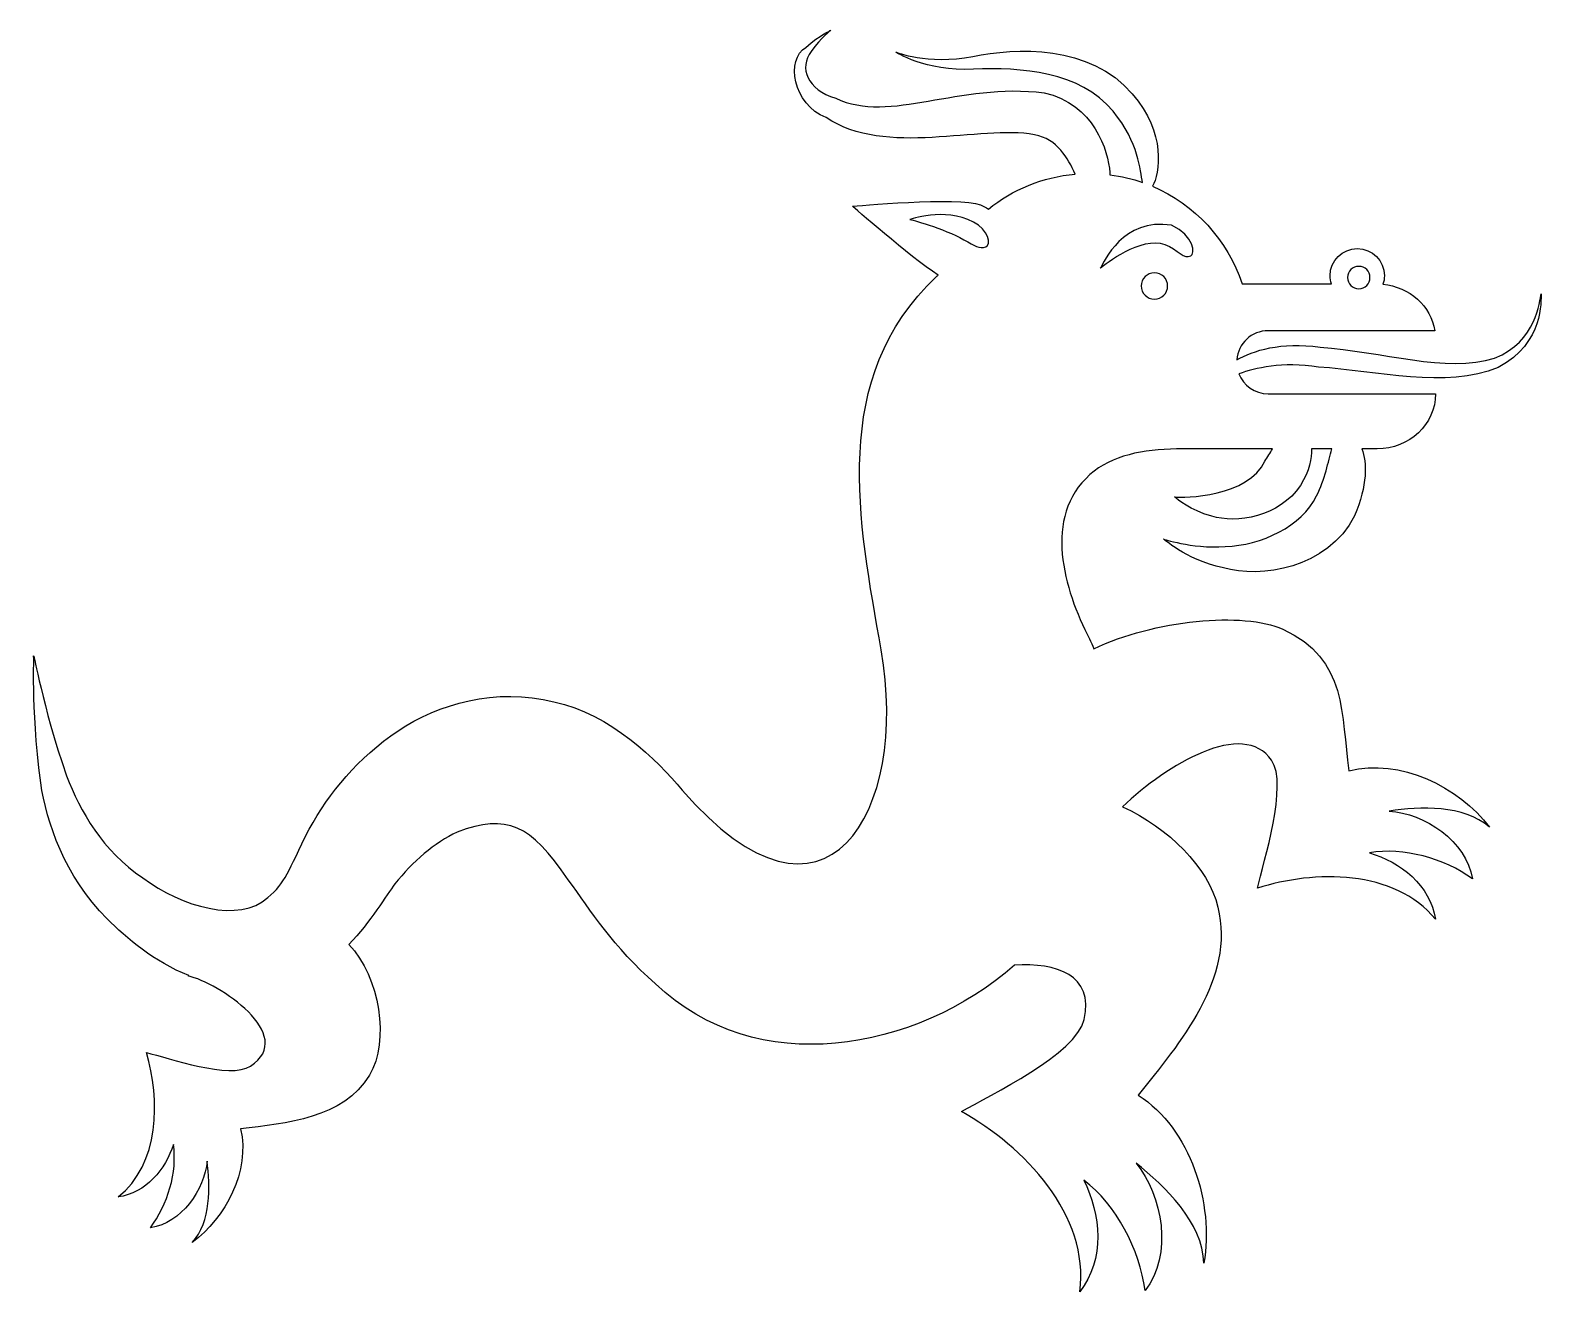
# Model space of a CAD drawing. Header units: centimetres. Extents: x -12.6 to 12.6, y -10.5 to 10.5.
import ezdxf

# ---------------------------------------------------------------- set-up
doc = ezdxf.new("R2010")
doc.units = ezdxf.units.CM
doc.header["$MEASUREMENT"] = 0
doc.layers.add('Layer 1', color=7, linetype='Continuous')

msp = doc.modelspace()

# ---------------------------------------------------------------- linework, layer by layer
at = {"layer": 'Layer 1'}
for points, knots in [([(-12.39176, -2.02967), (-12.2854, -2.68885), (-12.01105, -3.57013), (-11.2857, -4.28971), (-11.2857, -4.28971), (-10.96931, -4.60806), (-10.50801, -5.0034), (-9.93146, -5.23022), (-9.93146, -5.23022), (-9.93146, -5.23022), (-9.94424, -5.23572), (-9.94424, -5.23572), (-9.94424, -5.23572), (-9.45092, -5.34946), (-8.11809, -6.21632), (-8.9103, -6.73522), (-8.9103, -6.73522), (-9.24235, -6.95292), (-10.27394, -6.60071), (-10.63636, -6.50726), (-10.63636, -6.50726), (-10.40247, -7.27585), (-10.41911, -8.37133), (-11.10618, -8.90425), (-11.10618, -8.90425), (-10.64551, -8.84321), (-10.31661, -8.44435), (-10.18972, -8.03195), (-10.18972, -8.03195), (-10.11786, -8.49098), (-10.2874, -9.03858), (-10.56823, -9.41466), (-10.56823, -9.41466), (-10.05854, -9.34619), (-9.67021, -8.78151), (-9.62994, -8.30852), (-9.62994, -8.30852), (-9.5811, -8.72878), (-9.55874, -9.3182), (-9.87608, -9.65882), (-9.87608, -9.65882), (-9.31995, -9.25716), (-8.91556, -8.46801), (-9.0728, -7.77599), (-9.0728, -7.77599), (-8.32305, -7.68257), (-7.36558, -7.60573), (-6.93579, -6.88379), (-6.93579, -6.88379), (-6.59731, -6.31536), (-6.75855, -5.25888), (-7.27689, -4.71172), (-7.27689, -4.71172), (-6.9161, -4.34239), (-6.65091, -3.88908), (-6.51171, -3.70794), (-6.51171, -3.70794), (-6.22257, -3.33842), (-5.85607, -3.02666), (-5.47804, -2.84852), (-5.47804, -2.84852), (-4.64974, -2.54224), (-4.27048, -2.71268), (-3.63498, -3.6414), (-3.63498, -3.6414), (-3.26409, -4.14943), (-2.8919, -4.76093), (-2.18578, -5.365), (-2.18578, -5.365), (-0.52391, -6.96996), (2.12619, -6.49673), (3.76944, -5.05824), (3.76944, -5.05824), (4.46749, -5.0171), (5.09199, -5.21093), (4.92757, -5.96002), (4.92757, -5.96002), (4.8033, -6.52758), (3.36383, -7.21565), (2.88951, -7.48886), (2.88951, -7.48886), (3.92096, -8.0538), (5.02626, -9.2155), (4.85285, -10.47749), (4.85285, -10.47749), (5.27224, -9.94189), (5.20726, -9.18751), (4.9182, -8.62612), (4.9182, -8.62612), (5.46337, -9.03284), (5.84625, -9.77886), (5.93878, -10.45976), (5.93878, -10.45976), (6.40098, -9.86638), (6.22932, -8.87835), (5.7872, -8.34235), (5.7872, -8.34235), (6.26819, -8.73134), (6.8953, -9.32467), (6.91258, -10.00594), (6.91258, -10.00594), (7.08289, -9.01666), (6.69729, -7.77677), (5.82371, -7.21519), (5.82371, -7.21519), (6.51255, -6.3486), (7.43537, -5.28767), (7.14525, -4.09234), (7.14525, -4.09234), (6.98539, -3.43422), (6.32419, -2.77853), (5.56423, -2.42806), (5.56423, -2.42806), (6.29694, -1.72138), (7.56676, -0.97118), (8.03692, -1.6573), (8.03692, -1.6573), (8.3128, -2.05896), (7.90719, -3.33423), (7.80139, -3.78143), (7.80139, -3.78143), (8.73963, -3.47515), (10.08477, -3.46636), (10.75692, -4.29665), (10.75692, -4.29665), (10.67056, -3.73309), (10.17153, -3.33928), (9.66234, -3.194), (9.66234, -3.194), (10.22416, -3.0938), (10.90043, -3.28806), (11.3698, -3.62233), (11.3698, -3.62233), (11.27233, -2.99902), (10.56951, -2.53632), (9.98775, -2.49912), (9.98775, -2.49912), (10.50189, -2.42824), (11.22489, -2.38559), (11.6514, -2.76648), (11.6514, -2.76648), (11.14425, -2.0942), (10.16442, -1.61811), (9.31904, -1.82988), (9.31904, -1.82988), (9.18484, -0.91035), (9.30869, 0.02194), (8.2221, 0.51962), (8.2221, 0.51962), (7.57842, 0.81474), (6.0785, 0.67011), (5.08652, 0.19429), (5.08652, 0.19429), (5.06234, 0.24967), (5.03961, 0.30631), (5.01278, 0.35865), (5.01278, 0.35865), (4.59148, 1.17907), (4.23096, 2.37882), (5.02199, 3.085), (5.02199, 3.085), (5.38346, 3.40837), (5.91096, 3.50095), (6.46053, 3.51119), (6.46053, 3.51119), (6.46053, 3.51119), (6.69467, 3.51115), (6.69467, 3.51115), (6.69467, 3.51115), (6.72092, 3.5107), (6.74724, 3.51094), (6.77386, 3.51025), (6.77386, 3.51025), (6.77386, 3.51025), (6.77362, 3.51094), (6.77341, 3.51115), (6.77341, 3.51115), (6.77341, 3.51115), (8.05273, 3.51115), (8.05273, 3.51115), (8.05273, 3.51115), (8.01172, 3.44553), (7.9705, 3.37664), (7.92629, 3.30946), (7.92629, 3.30946), (7.66194, 2.72507), (6.57086, 2.6857), (6.4261, 2.71587), (6.4261, 2.71587), (6.48071, 2.67605), (6.67727, 2.49209), (7.04229, 2.39734), (7.04229, 2.39734), (7.44485, 2.26677), (8.17156, 2.37988), (8.51549, 2.906), (8.51549, 2.906), (8.66347, 3.155), (8.70829, 3.35696), (8.7008, 3.51115), (8.7008, 3.51115), (8.7008, 3.51115), (9.03801, 3.51115), (9.03801, 3.51115), (9.03801, 3.51115), (8.97589, 3.30112), (8.92437, 3.00754), (8.78118, 2.73052), (8.78118, 2.73052), (8.54896, 2.22818), (7.85966, 1.90793), (7.26887, 1.8915), (7.26887, 1.8915), (6.67708, 1.84927), (6.24131, 2.02649), (6.24131, 2.01318), (6.24131, 2.01318), (6.24517, 2.02977), (6.57413, 1.68676), (7.23654, 1.53688), (7.23654, 1.53688), (7.84969, 1.3571), (8.96472, 1.52418), (9.41403, 2.40016), (9.41403, 2.40016), (9.63051, 2.91321), (9.61932, 3.28143), (9.53608, 3.51115), (9.53608, 3.51115), (9.53608, 3.51115), (9.78826, 3.51115), (9.78826, 3.51115), (9.78826, 3.51115), (10.3238, 3.51115), (10.75785, 3.92075), (10.75785, 4.42568), (10.75785, 4.42568), (10.75785, 4.42568), (10.75785, 4.42676), (10.75785, 4.42676), (10.75785, 4.42676), (10.75785, 4.42676), (7.97907, 4.42677), (7.97907, 4.42677), (7.97907, 4.42677), (7.75801, 4.42677), (7.56942, 4.56483), (7.49308, 4.75927), (7.49308, 4.75927), (7.76557, 4.84944), (8.20915, 4.96541), (8.81581, 4.86913), (8.81581, 4.86913), (9.78313, 4.80658), (10.93036, 4.50244), (11.79891, 4.86214), (11.79891, 4.86214), (12.56935, 5.28153), (12.49728, 5.97024), (12.5117, 6.08467), (12.5117, 6.08467), (12.4823, 5.97175), (12.44172, 5.29706), (11.73613, 5.01657), (11.73613, 5.01657), (10.9463, 4.76672), (9.85666, 5.12833), (8.84243, 5.20231), (8.84243, 5.20231), (8.18642, 5.28848), (7.7288, 5.14611), (7.45961, 4.98855), (7.45961, 4.98855), (7.47988, 5.25919), (7.7034, 5.47335), (7.97907, 5.47335), (7.97907, 5.47335), (7.97907, 5.47335), (10.74632, 5.47336), (10.74632, 5.47336), (10.74632, 5.47336), (10.6816, 5.8845), (10.32629, 6.20279), (9.88391, 6.2442), (9.88391, 6.2442), (9.8991, 6.28923), (9.90907, 6.33627), (9.90907, 6.38639), (9.90907, 6.38639), (9.90907, 6.63557), (9.7077, 6.83727), (9.45835, 6.83727), (9.45835, 6.83727), (9.2094, 6.83727), (9.00747, 6.63558), (9.00747, 6.38639), (9.00747, 6.38639), (9.00747, 6.33953), (9.01676, 6.29514), (9.03004, 6.25246), (9.03004, 6.25246), (9.03004, 6.25246), (7.54891, 6.25245), (7.54891, 6.25245), (7.54891, 6.25245), (7.30716, 6.98122), (6.76095, 7.57105), (6.06073, 7.87011), (6.06073, 7.87011), (6.17744, 8.07707), (6.29483, 8.76165), (5.72185, 9.40509), (5.72185, 9.40509), (5.03092, 10.23059), (3.77994, 10.17127), (3.08022, 10.02596), (3.08022, 10.02596), (2.31624, 9.87851), (1.79969, 10.10129), (1.79847, 10.09816), (1.79847, 10.09816), (1.78736, 10.10559), (2.28758, 9.77129), (3.09043, 9.81265), (3.09043, 9.81265), (3.87503, 9.84617), (4.85367, 9.78355), (5.4049, 9.11719), (5.4049, 9.11719), (5.84226, 8.58509), (5.84956, 8.13789), (5.8966, 7.93289), (5.8966, 7.93289), (5.72324, 7.99353), (5.54132, 8.03597), (5.35338, 8.06002), (5.35338, 8.06002), (5.3523, 8.07425), (5.35198, 8.08714), (5.35052, 8.10201), (5.35052, 8.10201), (5.33279, 8.44766), (5.08184, 9.24096), (4.26496, 9.42215), (4.26496, 9.42215), (2.83417, 9.60093), (1.71491, 8.90605), (0.80252, 9.33045), (0.80252, 9.33045), (0.32698, 9.46959), (0.19199, 9.84567), (0.39578, 10.10584), (0.39578, 10.10584), (0.56276, 10.34799), (0.72265, 10.45284), (0.71381, 10.45983), (0.71381, 10.45983), (0.72003, 10.44972), (0.54519, 10.39458), (0.30916, 10.17538), (0.30916, 10.17538), (-0.02623, 9.98747), (0.08556, 9.22307), (0.64616, 9.01082), (0.64616, 9.01082), (1.62813, 8.34724), (3.19902, 8.89271), (4.1027, 8.72708), (4.1027, 8.72708), (4.48481, 8.65114), (4.65227, 8.33965), (4.77898, 8.07311), (4.77898, 8.07311), (4.23486, 8.02567), (3.73787, 7.81451), (3.33645, 7.48989), (3.33645, 7.48989), (3.29562, 7.51807), (3.25176, 7.54278), (3.20355, 7.56228), (3.20355, 7.56228), (2.85229, 7.70447), (1.0822, 7.53929), (1.0822, 7.53929), (1.0822, 7.53929), (1.0822, 7.53929), (2.02353, 6.70972), (2.5041, 6.39486), (2.5041, 6.39486), (2.49394, 6.38698), (2.48397, 6.37973), (2.47399, 6.3706), (2.47399, 6.3706), (0.69057, 4.69825), (1.18153, 2.30888), (1.55798, 0.17451), (1.55798, 0.17451), (2.02994, -2.50466), (0.64789, -4.91195), (-1.74817, -2.15049), (-1.74817, -2.15049), (-2.16211, -1.65228), (-2.93242, -0.88724), (-3.87434, -0.68528), (-3.87434, -0.68528), (-4.83708, -0.44046), (-5.79765, -0.72682), (-6.45945, -1.16658), (-6.45945, -1.16658), (-7.12879, -1.61682), (-7.59885, -2.19771), (-7.93691, -2.80025), (-7.93691, -2.80025), (-8.29603, -3.51912), (-8.32677, -3.6843), (-8.62252, -3.93701), (-8.62252, -3.93701), (-9.08681, -4.36347), (-10.0559, -4.09108), (-10.69482, -3.61022), (-10.69482, -3.61022), (-11.36443, -3.1608), (-11.73561, -2.5049), (-11.96212, -1.91419), (-11.96212, -1.91419), (-12.3789, -0.70498), (-12.49204, 0.08816), (-12.5117, 0.07588), (-12.5117, 0.07588), (-12.48794, 0.07215), (-12.56411, -0.68482), (-12.39176, -2.02967), (-12.39176, -2.02967), (-12.39176, -2.02967), (-12.39176, -2.02967), (-12.39176, -2.02967)], [0, 0, 0, 0, 0.00909091, 0.00909091, 0.00909091, 0.00909091, 0.01818182, 0.01818182, 0.01818182, 0.01818182, 0.02727273, 0.02727273, 0.02727273, 0.02727273, 0.03636364, 0.03636364, 0.03636364, 0.03636364, 0.04545455, 0.04545455, 0.04545455, 0.04545455, 0.05454545, 0.05454545, 0.05454545, 0.05454545, 0.06363636, 0.06363636, 0.06363636, 0.06363636, 0.07272727, 0.07272727, 0.07272727, 0.07272727, 0.08181818, 0.08181818, 0.08181818, 0.08181818, 0.09090909, 0.09090909, 0.09090909, 0.09090909, 0.1, 0.1, 0.1, 0.1, 0.10909091, 0.10909091, 0.10909091, 0.10909091, 0.11818182, 0.11818182, 0.11818182, 0.11818182, 0.12727273, 0.12727273, 0.12727273, 0.12727273, 0.13636364, 0.13636364, 0.13636364, 0.13636364, 0.14545455, 0.14545455, 0.14545455, 0.14545455, 0.15454545, 0.15454545, 0.15454545, 0.15454545, 0.16363636, 0.16363636, 0.16363636, 0.16363636, 0.17272727, 0.17272727, 0.17272727, 0.17272727, 0.18181818, 0.18181818, 0.18181818, 0.18181818, 0.19090909, 0.19090909, 0.19090909, 0.19090909, 0.2, 0.2, 0.2, 0.2, 0.20909091, 0.20909091, 0.20909091, 0.20909091, 0.21818182, 0.21818182, 0.21818182, 0.21818182, 0.22727273, 0.22727273, 0.22727273, 0.22727273, 0.23636364, 0.23636364, 0.23636364, 0.23636364, 0.24545455, 0.24545455, 0.24545455, 0.24545455, 0.25454545, 0.25454545, 0.25454545, 0.25454545, 0.26363636, 0.26363636, 0.26363636, 0.26363636, 0.27272727, 0.27272727, 0.27272727, 0.27272727, 0.28181818, 0.28181818, 0.28181818, 0.28181818, 0.29090909, 0.29090909, 0.29090909, 0.29090909, 0.3, 0.3, 0.3, 0.3, 0.30909091, 0.30909091, 0.30909091, 0.30909091, 0.31818182, 0.31818182, 0.31818182, 0.31818182, 0.32727273, 0.32727273, 0.32727273, 0.32727273, 0.33636364, 0.33636364, 0.33636364, 0.33636364, 0.34545455, 0.34545455, 0.34545455, 0.34545455, 0.35454545, 0.35454545, 0.35454545, 0.35454545, 0.36363636, 0.36363636, 0.36363636, 0.36363636, 0.37272727, 0.37272727, 0.37272727, 0.37272727, 0.38181818, 0.38181818, 0.38181818, 0.38181818, 0.39090909, 0.39090909, 0.39090909, 0.39090909, 0.4, 0.4, 0.4, 0.4, 0.40909091, 0.40909091, 0.40909091, 0.40909091, 0.41818182, 0.41818182, 0.41818182, 0.41818182, 0.42727273, 0.42727273, 0.42727273, 0.42727273, 0.43636364, 0.43636364, 0.43636364, 0.43636364, 0.44545455, 0.44545455, 0.44545455, 0.44545455, 0.45454545, 0.45454545, 0.45454545, 0.45454545, 0.46363636, 0.46363636, 0.46363636, 0.46363636, 0.47272727, 0.47272727, 0.47272727, 0.47272727, 0.48181818, 0.48181818, 0.48181818, 0.48181818, 0.49090909, 0.49090909, 0.49090909, 0.49090909, 0.5, 0.5, 0.5, 0.5, 0.50909091, 0.50909091, 0.50909091, 0.50909091, 0.51818182, 0.51818182, 0.51818182, 0.51818182, 0.52727273, 0.52727273, 0.52727273, 0.52727273, 0.53636364, 0.53636364, 0.53636364, 0.53636364, 0.54545455, 0.54545455, 0.54545455, 0.54545455, 0.55454545, 0.55454545, 0.55454545, 0.55454545, 0.56363636, 0.56363636, 0.56363636, 0.56363636, 0.57272727, 0.57272727, 0.57272727, 0.57272727, 0.58181818, 0.58181818, 0.58181818, 0.58181818, 0.59090909, 0.59090909, 0.59090909, 0.59090909, 0.6, 0.6, 0.6, 0.6, 0.60909091, 0.60909091, 0.60909091, 0.60909091, 0.61818182, 0.61818182, 0.61818182, 0.61818182, 0.62727273, 0.62727273, 0.62727273, 0.62727273, 0.63636364, 0.63636364, 0.63636364, 0.63636364, 0.64545455, 0.64545455, 0.64545455, 0.64545455, 0.65454545, 0.65454545, 0.65454545, 0.65454545, 0.66363636, 0.66363636, 0.66363636, 0.66363636, 0.67272727, 0.67272727, 0.67272727, 0.67272727, 0.68181818, 0.68181818, 0.68181818, 0.68181818, 0.69090909, 0.69090909, 0.69090909, 0.69090909, 0.7, 0.7, 0.7, 0.7, 0.70909091, 0.70909091, 0.70909091, 0.70909091, 0.71818182, 0.71818182, 0.71818182, 0.71818182, 0.72727273, 0.72727273, 0.72727273, 0.72727273, 0.73636364, 0.73636364, 0.73636364, 0.73636364, 0.74545455, 0.74545455, 0.74545455, 0.74545455, 0.75454545, 0.75454545, 0.75454545, 0.75454545, 0.76363636, 0.76363636, 0.76363636, 0.76363636, 0.77272727, 0.77272727, 0.77272727, 0.77272727, 0.78181818, 0.78181818, 0.78181818, 0.78181818, 0.79090909, 0.79090909, 0.79090909, 0.79090909, 0.8, 0.8, 0.8, 0.8, 0.80909091, 0.80909091, 0.80909091, 0.80909091, 0.81818182, 0.81818182, 0.81818182, 0.81818182, 0.82727273, 0.82727273, 0.82727273, 0.82727273, 0.83636364, 0.83636364, 0.83636364, 0.83636364, 0.84545455, 0.84545455, 0.84545455, 0.84545455, 0.85454545, 0.85454545, 0.85454545, 0.85454545, 0.86363636, 0.86363636, 0.86363636, 0.86363636, 0.87272727, 0.87272727, 0.87272727, 0.87272727, 0.88181818, 0.88181818, 0.88181818, 0.88181818, 0.89090909, 0.89090909, 0.89090909, 0.89090909, 0.9, 0.9, 0.9, 0.9, 0.90909091, 0.90909091, 0.90909091, 0.90909091, 0.91818182, 0.91818182, 0.91818182, 0.91818182, 0.92727273, 0.92727273, 0.92727273, 0.92727273, 0.93636364, 0.93636364, 0.93636364, 0.93636364, 0.94545455, 0.94545455, 0.94545455, 0.94545455, 0.95454545, 0.95454545, 0.95454545, 0.95454545, 0.96363636, 0.96363636, 0.96363636, 0.96363636, 0.97272727, 0.97272727, 0.97272727, 0.97272727, 0.98181818, 0.98181818, 0.98181818, 0.98181818, 1, 1, 1, 1]), ([(3.29319, 6.86811), (3.29319, 6.86811), (3.29319, 6.86811), (3.29319, 6.86811), (3.29319, 6.86811), (3.18238, 6.82676), (3.11454, 6.88144), (2.92894, 6.98273), (2.92894, 6.98273), (2.59443, 7.17416), (2.03383, 7.32293), (2.03401, 7.31925), (2.03401, 7.31925), (2.02308, 7.31597), (2.6004, 7.52748), (3.08729, 7.27657), (3.08729, 7.27657), (3.33401, 7.15362), (3.39447, 6.89523), (3.29319, 6.86811)], [0, 0, 0, 0, 0.16666667, 0.16666667, 0.16666667, 0.16666667, 0.33333333, 0.33333333, 0.33333333, 0.33333333, 0.5, 0.5, 0.5, 0.5, 0.66666667, 0.66666667, 0.66666667, 0.66666667, 1, 1, 1, 1]), ([(5.1911, 6.51145), (5.1911, 6.51145), (5.1911, 6.51145), (5.1911, 6.51145), (5.1911, 6.51145), (5.18909, 6.50992), (5.19256, 6.51304), (5.19877, 6.51825), (5.19877, 6.51825), (5.24782, 6.60469), (5.57157, 7.35378), (6.37513, 7.22297), (6.37513, 7.22297), (6.75642, 7.05689), (6.77026, 6.73791), (6.69469, 6.71777), (6.69469, 6.71777), (6.58388, 6.6493), (6.48334, 6.81691), (6.26675, 6.907), (6.26675, 6.907), (5.86977, 7.04464), (5.27009, 6.57818), (5.19876, 6.51825), (5.19876, 6.51825), (5.19396, 6.50976), (5.19073, 6.50536), (5.1911, 6.51145), (5.1911, 6.51145), (5.1911, 6.51145), (5.1911, 6.51145), (5.1911, 6.51145)], [0, 0, 0, 0, 0.11111111, 0.11111111, 0.11111111, 0.11111111, 0.22222222, 0.22222222, 0.22222222, 0.22222222, 0.33333333, 0.33333333, 0.33333333, 0.33333333, 0.44444444, 0.44444444, 0.44444444, 0.44444444, 0.55555556, 0.55555556, 0.55555556, 0.55555556, 0.66666667, 0.66666667, 0.66666667, 0.66666667, 0.77777778, 0.77777778, 0.77777778, 0.77777778, 1, 1, 1, 1]), ([(9.29831, 6.35593), (9.29831, 6.35593), (9.29831, 6.35593), (9.29831, 6.35593), (9.29831, 6.35593), (9.29831, 6.45832), (9.38126, 6.54169), (9.48394, 6.54169), (9.48394, 6.54169), (9.58668, 6.54169), (9.66949, 6.45829), (9.66949, 6.35593), (9.66949, 6.35593), (9.66949, 6.25311), (9.58668, 6.16998), (9.48394, 6.16998), (9.48394, 6.16998), (9.38125, 6.16998), (9.29831, 6.25314), (9.29831, 6.35593), (9.29831, 6.35593), (9.29831, 6.35593), (9.29831, 6.35593), (9.29831, 6.35593)], [0, 0, 0, 0, 0.14285714, 0.14285714, 0.14285714, 0.14285714, 0.28571429, 0.28571429, 0.28571429, 0.28571429, 0.42857143, 0.42857143, 0.42857143, 0.42857143, 0.57142857, 0.57142857, 0.57142857, 0.57142857, 0.71428571, 0.71428571, 0.71428571, 0.71428571, 1, 1, 1, 1]), ([(5.87282, 6.21546), (5.87282, 6.21546), (5.87282, 6.21546), (5.87282, 6.21546), (5.87282, 6.21546), (5.87282, 6.33669), (5.97095, 6.43467), (6.09192, 6.43467), (6.09192, 6.43467), (6.21297, 6.43467), (6.31121, 6.33667), (6.31121, 6.21546), (6.31121, 6.21546), (6.31121, 6.09473), (6.21297, 5.99625), (6.09192, 5.99625), (6.09192, 5.99625), (5.97096, 5.99625), (5.87282, 6.09473), (5.87282, 6.21546), (5.87282, 6.21546), (5.87282, 6.21546), (5.87282, 6.21546), (5.87282, 6.21546)], [0, 0, 0, 0, 0.14285714, 0.14285714, 0.14285714, 0.14285714, 0.28571429, 0.28571429, 0.28571429, 0.28571429, 0.42857143, 0.42857143, 0.42857143, 0.42857143, 0.57142857, 0.57142857, 0.57142857, 0.57142857, 0.71428571, 0.71428571, 0.71428571, 0.71428571, 1, 1, 1, 1])]:
    msp.add_open_spline(points, degree=3, knots=knots, dxfattribs=at)

doc.saveas('drawing.dxf')
